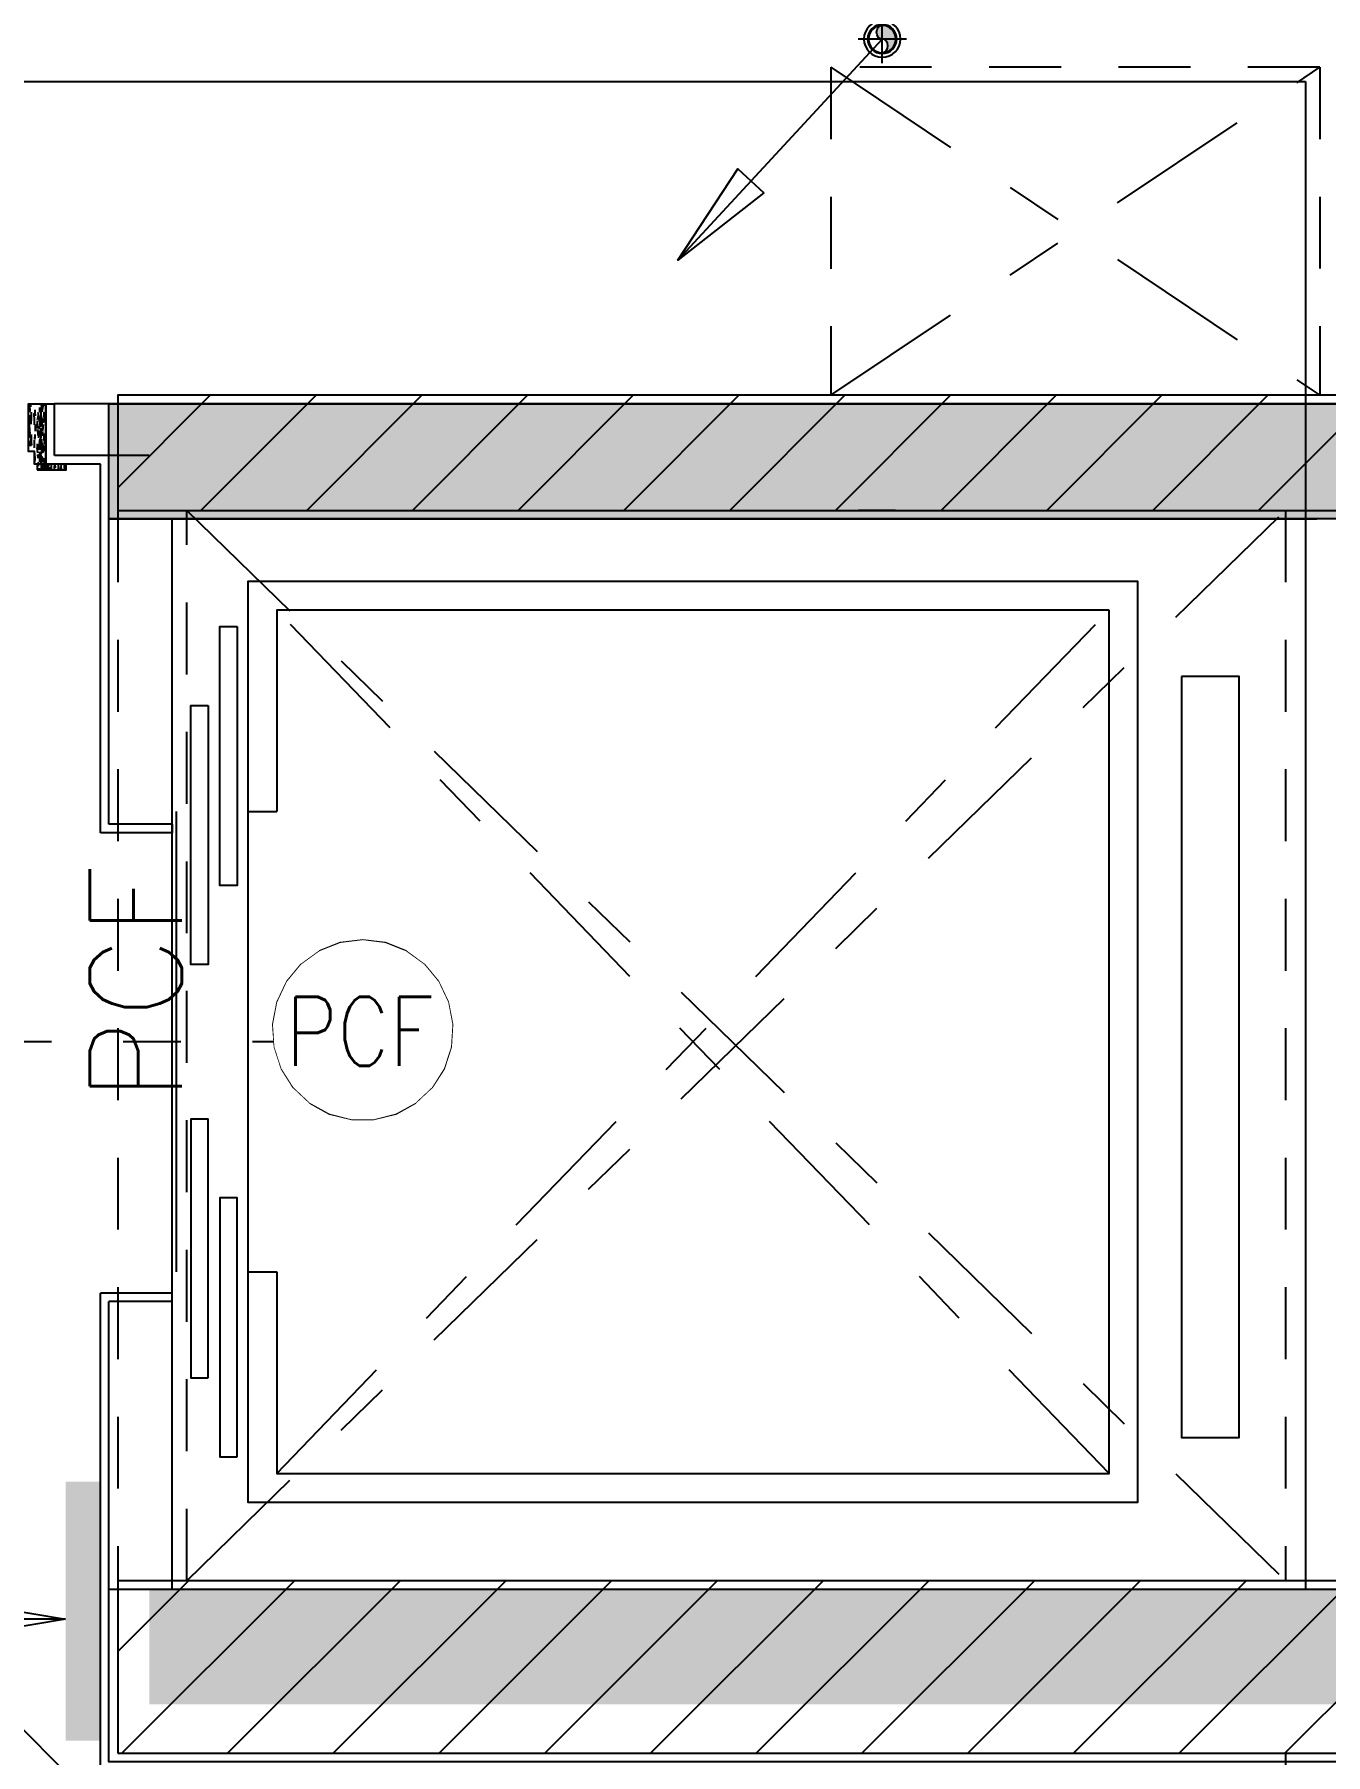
# Model space of a CAD drawing. Header units: millimetres. Extents: x 188.6 to 263.2, y 40.1 to 120.1.
# Drawn here: x 215.768 to 218.013, y 70.567 to 73.557 of the extents above; entities that cross this region are included whole.
import ezdxf
from ezdxf.enums import TextEntityAlignment as Align

# ---------------------------------------------------------------- set-up
doc = ezdxf.new("R2010")
doc.units = ezdxf.units.MM
doc.set_wipeout_variables(frame=1)
for name, pattern in [('CENTER2', [1.125, 0.75, -0.125, 0.125, -0.125]), ('DASHDOT2', [0.5, 0.25, -0.125, 0, -0.125]), ('HIDDEN2', [0.1875, 0.125, -0.0625])]:
    doc.linetypes.add(name, pattern=pattern)
for name, color, linetype in [('ARQ', 8, 'Continuous'), ('ESTR-PILARES', 11, 'Continuous'), ('ESTR-VIGAS', 11, 'HIDDEN2'), ('ESTRUTURA', 7, 'Continuous'), ('GAS-COL', 7, 'Continuous'), ('GAS-TUBO-PISO', 6, 'CENTER2'), ('INC-PCF', 254, 'Continuous'), ('INC-SINALIZAÇÃO', 88, 'Continuous'), ('INC-TEXTO', 7, 'Continuous')]:
    doc.layers.add(name, color=color, linetype=linetype)
doc.styles.add('60-100', font='romans.shx', dxfattribs={"height": 0.16})
doc.styles.add('60-75', font='romans.shx', dxfattribs={"height": 0.12})
doc.styles.add('ROMANS', font='ROMANS.SHX', dxfattribs={"height": 0.15})
doc.dimstyles.new('IND75', dxfattribs={"dimtxt": 0.15, "dimasz": 0.1875, "dimexe": 0.15, "dimexo": 0, "dimgap": 0.1, "dimtad": 1, "dimzin": 10, "dimdsep": 46, "dimtxsty": '60-75', "dimcen": 0, "dimclrd": 256, "dimclre": 1, "dimclrt": 256, "dimadec": 0, "dimazin": 0, "dimtfac": 1, "dimtix": 1, "dimtmove": 2, "dimatfit": 3, "dimfxl": 0.15, "dimtolj": 1, "dimtzin": 6, "dimarcsym": 0})
doc.dimstyles.new('SETAS75', dxfattribs={"dimtxt": 0.16, "dimasz": 0.15, "dimexe": 0.15, "dimexo": 0, "dimgap": 0.1, "dimtad": 1, "dimzin": 10, "dimdsep": 46, "dimtxsty": '60-100', "dimblk1": 'OPEN', "dimblk2": 'OPEN', "dimsah": 1, "dimcen": 0, "dimclrd": 244, "dimclre": 244, "dimclrt": 7, "dimadec": 0, "dimazin": 0, "dimtfac": 1, "dimtix": 1, "dimtmove": 2, "dimatfit": 3, "dimldrblk": 'OPEN', "dimfxl": 0.15, "dimtolj": 1, "dimtzin": 6, "dimarcsym": 0})
pattern_1 = [(259.6952000000001, (215.8539783063454, 72.79735934876862), (-0.0399997950214397, -0.2400000384339161), [0.00447212, -0.4427414399999989]), (270, (215.8531783064238, 72.79295934879246), (0.04, -0.04), [0.0044, -0.0356]), (288.4349, (215.8531783064238, 72.78855934881629), (0.0399999361289083, -0.0800000173837185), [0.00379472, -0.1226963599999997]), (82.87499999999997, (215.8543783063644, 72.78495934748113), (-0.0399999312757587, -0.2800000151938114), [0.00322492, -0.3192654]), (84.80559999999997, (215.8547783063835, 72.78815934763315), (-0.0399998089879781, -0.4000000268017958), [0.00441816, -0.4373962800000001]), (104.0361999999999, (215.8551783064024, 72.79255934760931), (-0.0399999222944498, 0.1200000218395896), [0.00494772, -0.15997648]), (279.4622999999999, (215.8539783063454, 72.79415934861663), (0.0399999255680974, -0.2000000309478123), [0.00243312, -0.2408774]), (263.6598, (215.8543783063644, 72.7917593489683), (0.0400000631583878, 0.3199999761042569), [0.00362216, -0.35859324]), (95.7105999999999, (215.8539783063454, 72.78815934763315), (-0.0400000525866516, 0.3599999769398341), [0.00401996, -0.3979750799999977]), (78.69010000000002, (215.8535783064428, 72.79215934828879), (-0.0399999052864643, -0.1600000300892381), [0.0020396, -0.2019211599999994]), (264.8056, (215.8535783064428, 72.80095934824112), (0.039999808987978, 0.4000000268017958), [0.00441816, -0.4373962800000001]), (258.6901, (215.8531783064238, 72.79655934826496), (0.0399999052864644, 0.160000030089238), [0.0040792, -0.19988156]), (270, (215.8523783063858, 72.79255934760931), (0.04, -0.04), [0.0048, -0.0352]), (290.5559999999999, (215.8523783063858, 72.78775934831265), (0.0799998398568635, -0.2000000737816969), [0.0034176, -0.3383425599999998]), (273.8140999999999, (215.8535783064428, 72.78455934816066), (0.040000244958948, -0.5599999736578523), [0.00601332, -0.59531852]), (264.8056, (215.8539783063454, 72.77855934903981), (0.039999808987978, 0.4000000268017958), [0.00441816, -0.4373962800000001]), (270, (215.8535783064428, 72.77415934906365), (0.04, -0.04), [0.0044, -0.0356]), (275.1943999999999, (215.8535783064428, 72.80975934819344), (0.0399998089879779, -0.4000000268017958), [0.00441816, -0.4373962800000001]), (264.8056, (215.8539783063454, 72.80535934821728), (0.039999808987978, 0.4000000268017958), [0.00441816, -0.4373962800000001]), (270, (215.8543783063644, 72.80975934819344), (0.04, -0.04), [0.0024, -0.0376]), (275.1943999999999, (215.8543783063644, 72.8073593485451), (0.0399998089879779, -0.4000000268017958), [0.00441816, -0.4373962800000001]), (270, (215.8547783063835, 72.80295934856893), (0.04, -0.04), [0.004, -0.036]), (280.3048000000001, (215.8547783063835, 72.7989593479133), (-0.0399997950214397, 0.2400000384339161), [0.00447212, -0.4427414399999999]), (275.1943999999999, (215.8555783064215, 72.79455934793714), (0.0399998089879779, -0.4000000268017958), [0.00441816, -0.4373962800000001]), (264.8056, (215.8559783064404, 72.79015934796098), (0.039999808987978, 0.4000000268017958), [0.00441816, -0.4373962800000001]), (264.8056, (215.8555783064215, 72.78575934798481), (0.039999808987978, 0.4000000268017958), [0.00441816, -0.4373962800000001]), (261.8699, (215.8551783064024, 72.78135934800864), (0.03999997423262201, 0.2399999910584448), [0.00565684, -0.2771858399999988]), (270, (215.8543783063644, 72.77575934820834), (0.04, -0.04), [0.006, -0.034]), (257.4712, (215.8303783063886, 72.77735934735301), (-0.0399999841217957, -0.2000000128163639), [0.0036878, -0.36509396]), (264.2894000000001, (215.8295783063506, 72.77375934788051), (0.0400000525866517, 0.3599999769398341), [0.00401996, -0.3979750800000001]), (278.1301, (215.8303783063886, 72.77735934735301), (0.0399999742326217, -0.2399999910584448), [0.00282844, -0.2800142799999987]), (279.4622999999999, (215.8307783064076, 72.77455934838419), (0.0399999255680974, -0.2000000309478123), [0.0048662, -0.23844428]), (270, (215.8315783064456, 72.80975934819344), (0.04, -0.04), [0.0048, -0.0352]), (260.5377, (215.8315783064456, 72.80495934889676), (0.0399999255680975, 0.2000000309478122), [0.00243312, -0.2408774]), (111.8014, (215.8311783064267, 72.8025593473858), (0.039999996420026, -0.1200000109204308), [0.00215408, -0.21325252]), (102.9946, (215.8303783063886, 72.80455934771362), (0.0799999031031338, -0.3600000307099759), [0.00533668, -0.5283298800000003]), (262.875, (215.8303783063886, 72.77295934737684), (0.0399999312757587, 0.2800000151938114), [0.00322492, -0.3192654]), (277.1249999999999, (215.8303783063886, 72.77295934737684), (0.0399999312757586, -0.2800000151938114), [0.00322492, -0.3192654]), (270, (215.8307783064076, 72.80975934819344), (0.04, -0.04), [0.0032, -0.0368]), (104.0361999999999, (215.8307783064076, 72.80655934804143), (-0.0399999222944498, 0.1200000218395896), [0.00329848, -0.16162576]), (266.6335, (215.8319783063482, 72.80095934824112), (0.0400004385341795, 0.6399999728787479), [0.00681176, -0.6743637199999947]), (267.7094, (215.8315783064456, 72.79415934861663), (0.0399998301250332, 0.9600000051670294), [0.010008, -0.9907916800000002]), (273.1797999999997, (215.8311783064267, 72.78415934884016), (0.0399996416930523, -0.6800000201079799), [0.00721112, -0.713899159999999]), (279.4622999999999, (215.8315783064456, 72.7769593480325), (0.0399999255680974, -0.2000000309478123), [0.00729932, -0.2360112]), (280.3048000000001, (215.827978306391, 72.80975934819344), (-0.0399997950214397, 0.2400000384339161), [0.00447212, -0.4427414399999999]), (285.9454, (215.828778306429, 72.80535934821728), (-0.0399999955718552, 0.1600000050660861), [0.00582408, -0.28538032]), (270, (215.8303783063886, 72.79975934841696), (0.04, -0.04), [0.0052, -0.0348]), (261.8699, (215.8303783063886, 72.79455934793714), (0.03999997423262201, 0.2399999910584448), [0.00565684, -0.2771858399999988]), (273.5762999999997, (215.8295783063506, 72.78895934813681), (0.0399996286932698, -0.600000026173364), [0.00641248, -0.6348362799999997]), (261.2538, (215.8299783063696, 72.78255934783283), (-0.0400001678823013, -0.279999973454254), [0.00526116, -0.5208566799999974]), (255.9638, (215.829178306448, 72.77735934735301), (0.0399999222944498, 0.1200000218395896), [0.00494772, -0.15997648]), (270, (215.827978306391, 72.77255934805635), (0.04, -0.04), [0.0028, -0.0372]), (84.80559999999997, (215.8319783063482, 72.80095934824112), (-0.0399998089879781, -0.4000000268017958), [0.00883628, -0.4329781600000002]), (265.2363999999999, (215.8343783063458, 72.80975934819344), (0.0399996613064506, 0.4400000378527836), [0.00963328, -0.4720305200000002]), (270, (215.8335783064242, 72.80015934773745), (0.04, -0.04), [0.0092, -0.0308]), (274.0856, (215.8335783064242, 72.79095934846464), (0.0399998452941668, -0.5200000059605934), [0.0112285199999999, -0.5501981999999945]), (270, (215.8343783063458, 72.77975934886398), (0.04, -0.04), [0.01, -0.03]), (277.1249999999999, (215.8259783064125, 72.80975934819344), (0.0399999312757586, -0.2800000151938114), [0.00967472, -0.3128155999999999]), (276.3401999999999, (215.827178306353, 72.80015934773745), (0.0400000631583877, -0.3199999761042569), [0.00724432, -0.35497108]), (267.5104, (215.827978306391, 72.79295934879246), (0.0400007146107918, 0.8799999791882172), [0.00920868, -0.91166048]), (263.4802, (215.8275783063721, 72.78375934765698), (0.1199999810097493, 1.039999991634944), [0.01409112, -1.395022079999993]), (273.0127999999998, (215.8519783063669, 72.80975934819344), (0.0400001641951631, -0.7200000004678956), [0.00761052, -0.7534413999999967]), (261.8699, (215.8523783063858, 72.8021593480653), (0.03999997423262201, 0.2399999910584448), [0.00848528, -0.2743574399999988]), (267.6141, (215.8511783064453, 72.79375934743348), (0.0399993108224177, 0.9200000209549773), [0.00960832, -0.9512246399999976]), (280.6197, (215.8507783064262, 72.78415934884016), (-0.0800003233247348, 0.4399999361847267), [0.00651152, -0.6446412799999998]), (270, (215.8519783063669, 72.77775934853615), (0.04, -0.04), [0.008, -0.032]), (266.8202, (215.856778306362, 72.80975934819344), (0.0399996416930524, 0.6800000201079799), [0.00721112, -0.7138991599999946]), (276.0089999999999, (215.856378306343, 72.8025593473858), (-0.0399999726992737, 0.3999999900362416), [0.007642, -0.7565569199999973]), (276.7098, (215.857178306381, 72.79495934912029), (-0.0399997552497612, 0.3600000399100522), [0.00684688, -0.6778428000000001]), (264.2894000000001, (215.857978306419, 72.78815934763315), (0.0400000525866517, 0.3599999769398341), [0.00803992, -0.39395512]), (257.9052, (215.857178306381, 72.7801593481845), (0.0800002693395147, 0.359999944064556), [0.00572712, -0.56698572]), (279.4622999999999, (215.8559783064404, 72.77455934838419), (0.0399999255680974, -0.2000000309478123), [0.0048662, -0.23844428]), (273.8140999999999, (215.8491783063502, 72.80975934819344), (0.040000244958948, -0.5599999736578523), [0.00601332, -0.59531852]), (257.1957, (215.8495783063692, 72.8037593490726), (0.1200002955069241, 0.519999913875351), [0.0090244, -0.89341672]), (270, (215.8475783063907, 72.79495934912029), (0.04, -0.04), [0.01, -0.03]), (275.4402999999999, (215.8475783063907, 72.78495934748113), (-0.0399997348496507, 0.4400000124883264), [0.008438, -0.8353629199999995]), (276.7098, (215.8483783064287, 72.776559348712), (-0.0399997552497612, 0.3600000399100522), [0.00684688, -0.6778428000000001]), (270, (215.8595783063786, 72.80975934819344), (0.04, -0.04), [0.0068, -0.0332]), (278.1301, (215.8595783063786, 72.80295934856893), (0.0399999742326217, -0.2399999910584448), [0.01131372, -0.2715289999999986]), (267.6141, (215.8611783063381, 72.7917593489683), (0.0399993108224177, 0.9200000209549773), [0.00960832, -0.9512246399999976]), (264.4725, (215.8607783064355, 72.78215934851231), (-0.0799994151865982, -0.840000068775989), [0.01245792, -1.233334999999994]), (276.8428, (215.8231783063959, 72.80975934819344), (-0.0800003199169901, 0.6799999746191422), [0.0100717599999999, -0.9971025199999946]), (270, (215.8243783064529, 72.79975934841696), (0.04, -0.04), [0.0112, -0.0288]), (266.3478000000001, (215.8243783064529, 72.78855934881629), (0.0799994919411374, 1.240000037688629), [0.0188382399999999, -1.864987639999995]), (270, (215.8371783063623, 72.80975934819344), (0.04, -0.04), [0.0096, -0.0304]), (274.7635999999998, (215.8371783063623, 72.80015934773745), (0.0399996613064503, -0.4400000378527836), [0.00963328, -0.4720305199999992]), (268.1524, (215.8379783064003, 72.79055934728149), (0.0399997735908693, 1.200000018572352), [0.01240644, -1.228238559999994]), (267.2737, (215.8375783063814, 72.77815934785667), (0.0399998407090878, 0.8000000117989386), [0.00840952, -0.8325423200000001]), (264.8056, (215.8435783064335, 72.80975934819344), (0.039999808987978, 0.4000000268017958), [0.00883628, -0.4329781600000002]), (270, (215.8427783063955, 72.80095934824112), (0.04, -0.04), [0.0128, -0.0272]), (271.9091999999997, (215.8427783063955, 72.78815934763315), (0.0400009696431282, -1.15999996126315), [0.01200668, -1.188659799999992]), (273.5762999999997, (215.8431783064145, 72.77615934752883), (0.0399996286932698, -0.600000026173364), [0.00641248, -0.6348362799999997])]
pattern_2 = [(259.6952000000001, (215.8189783064292, 72.88746824980741), (-0.0399997950214397, -0.2400000384339161), [0.00447212, -0.4427414399999989]), (270, (215.8181783065077, 72.88306824983124), (0.04, -0.04), [0.0044, -0.0356]), (288.4349, (215.8181783065077, 72.87866824985508), (0.0399999361289083, -0.0800000173837185), [0.00379472, -0.1226963599999997]), (82.87499999999997, (215.8193783064482, 72.87506824851994), (-0.0399999312757587, -0.2800000151938114), [0.00322492, -0.3192654]), (84.80559999999997, (215.8197783064672, 72.87826824867194), (-0.0399998089879781, -0.4000000268017958), [0.00441816, -0.4373962800000001]), (104.0361999999999, (215.8201783064862, 72.88266824864809), (-0.0399999222944498, 0.1200000218395896), [0.00494772, -0.15997648]), (279.4622999999999, (215.8189783064292, 72.8842682496554), (0.0399999255680974, -0.2000000309478123), [0.00243312, -0.2408774]), (263.6598, (215.8193783064482, 72.88186825000707), (0.0400000631583878, 0.3199999761042569), [0.00362216, -0.35859324]), (95.7105999999999, (215.8189783064292, 72.87826824867194), (-0.0400000525866516, 0.3599999769398341), [0.00401996, -0.3979750799999977]), (78.69010000000002, (215.8185783065266, 72.88226824932758), (-0.0399999052864643, -0.1600000300892381), [0.0020396, -0.2019211599999994]), (264.8056, (215.8185783065266, 72.89106824927991), (0.039999808987978, 0.4000000268017958), [0.00441816, -0.4373962800000001]), (258.6901, (215.8181783065077, 72.88666824930374), (0.0399999052864644, 0.160000030089238), [0.0040792, -0.19988156]), (270, (215.8173783064697, 72.88266824864809), (0.04, -0.04), [0.0048, -0.0352]), (290.5559999999999, (215.8173783064697, 72.87786824935142), (0.0799998398568635, -0.2000000737816969), [0.0034176, -0.3383425599999998]), (273.8140999999999, (215.8185783065266, 72.87466824919946), (0.040000244958948, -0.5599999736578523), [0.00601332, -0.59531852]), (264.8056, (215.8189783064292, 72.8686682500786), (0.039999808987978, 0.4000000268017958), [0.00441816, -0.4373962800000001]), (270, (215.8185783065266, 72.86426825010244), (0.04, -0.04), [0.0044, -0.0356]), (275.1943999999999, (215.8185783065266, 72.89986824923221), (0.0399998089879779, -0.4000000268017958), [0.00441816, -0.4373962800000001]), (264.8056, (215.8189783064292, 72.89546824925606), (0.039999808987978, 0.4000000268017958), [0.00441816, -0.4373962800000001]), (270, (215.8193783064482, 72.89986824923221), (0.04, -0.04), [0.0024, -0.0376]), (275.1943999999999, (215.8193783064482, 72.89746824958388), (0.0399998089879779, -0.4000000268017958), [0.00441816, -0.4373962800000001]), (270, (215.8197783064672, 72.89306824960772), (0.04, -0.04), [0.004, -0.036]), (280.3048000000001, (215.8197783064672, 72.88906824895207), (-0.0399997950214397, 0.2400000384339161), [0.00447212, -0.4427414399999999]), (275.1943999999999, (215.8205783065052, 72.88466824897591), (0.0399998089879779, -0.4000000268017958), [0.00441816, -0.4373962800000001]), (264.8056, (215.8209783065242, 72.88026824899977), (0.039999808987978, 0.4000000268017958), [0.00441816, -0.4373962800000001]), (264.8056, (215.8205783065052, 72.8758682490236), (0.039999808987978, 0.4000000268017958), [0.00441816, -0.4373962800000001]), (261.8699, (215.8201783064862, 72.87146824904744), (0.03999997423262201, 0.2399999910584448), [0.00565684, -0.2771858399999989]), (270, (215.8193783064482, 72.86586824924711), (0.04, -0.04), [0.006, -0.034]), (257.4712, (215.7953783064724, 72.8674682483918), (-0.0399999841217957, -0.2000000128163639), [0.0036878, -0.36509396]), (264.2894000000001, (215.7945783064345, 72.86386824891932), (0.0400000525866517, 0.3599999769398341), [0.00401996, -0.3979750800000001]), (278.1301, (215.7953783064724, 72.8674682483918), (0.0399999742326217, -0.2399999910584448), [0.00282844, -0.2800142799999987]), (279.4622999999999, (215.7957783064914, 72.86466824942295), (0.0399999255680974, -0.2000000309478123), [0.0048662, -0.23844428]), (270, (215.7965783065294, 72.89986824923221), (0.04, -0.04), [0.0048, -0.0352]), (260.5377, (215.7965783065294, 72.89506824993555), (0.0399999255680975, 0.2000000309478122), [0.00243312, -0.2408774]), (111.8014, (215.7961783065104, 72.89266824842456), (0.039999996420026, -0.1200000109204308), [0.00215408, -0.21325252]), (102.9946, (215.7953783064724, 72.89466824875241), (0.0799999031031338, -0.3600000307099759), [0.00533668, -0.5283298800000003]), (262.875, (215.7953783064724, 72.86306824841563), (0.0399999312757587, 0.2800000151938114), [0.00322492, -0.3192654]), (277.1249999999999, (215.7953783064724, 72.86306824841563), (0.0399999312757586, -0.2800000151938114), [0.00322492, -0.3192654]), (270, (215.7957783064914, 72.89986824923221), (0.04, -0.04), [0.0032, -0.0368]), (104.0361999999999, (215.7957783064914, 72.89666824908022), (-0.0399999222944498, 0.1200000218395896), [0.00329848, -0.16162576]), (266.6335, (215.796978306432, 72.89106824927991), (0.0400004385341795, 0.6399999728787479), [0.00681176, -0.6743637199999948]), (267.7094, (215.7965783065294, 72.8842682496554), (0.0399998301250332, 0.9600000051670294), [0.010008, -0.9907916800000002]), (273.1797999999997, (215.7961783065104, 72.87426824987894), (0.0399996416930523, -0.6800000201079799), [0.00721112, -0.713899159999999]), (279.4622999999999, (215.7965783065294, 72.86706824907128), (0.0399999255680974, -0.2000000309478123), [0.00729932, -0.2360112]), (280.3048000000001, (215.7929783064749, 72.89986824923221), (-0.0399997950214397, 0.2400000384339161), [0.00447212, -0.4427414399999999]), (285.9454, (215.7937783065129, 72.89546824925606), (-0.0399999955718552, 0.1600000050660861), [0.00582408, -0.28538032]), (270, (215.7953783064724, 72.88986824945574), (0.04, -0.04), [0.0052, -0.0348]), (261.8699, (215.7953783064724, 72.88466824897591), (0.03999997423262201, 0.2399999910584448), [0.00565684, -0.2771858399999989]), (273.5762999999997, (215.7945783064345, 72.8790682491756), (0.0399996286932698, -0.600000026173364), [0.00641248, -0.6348362799999997]), (261.2538, (215.7949783064534, 72.87266824887162), (-0.0400001678823013, -0.279999973454254), [0.00526116, -0.5208566799999975]), (255.9638, (215.7941783065318, 72.8674682483918), (0.0399999222944498, 0.1200000218395896), [0.00494772, -0.15997648]), (270, (215.7929783064749, 72.86266824909512), (0.04, -0.04), [0.0028, -0.0372]), (84.80559999999997, (215.796978306432, 72.89106824927991), (-0.0399998089879781, -0.4000000268017958), [0.00883628, -0.4329781600000002]), (265.2363999999999, (215.7993783064296, 72.89986824923221), (0.0399996613064506, 0.4400000378527836), [0.00963328, -0.4720305200000002]), (270, (215.798578306508, 72.89026824877624), (0.04, -0.04), [0.0092, -0.0308]), (274.0856, (215.798578306508, 72.8810682495034), (0.0399998452941668, -0.5200000059605934), [0.0112285199999999, -0.5501981999999948]), (270, (215.7993783064296, 72.86986824990277), (0.04, -0.04), [0.01, -0.03]), (277.1249999999999, (215.7909783064963, 72.89986824923221), (0.0399999312757586, -0.2800000151938114), [0.00967472, -0.3128155999999999]), (276.3401999999999, (215.7921783064369, 72.89026824877624), (0.0400000631583877, -0.3199999761042569), [0.00724432, -0.35497108]), (267.5104, (215.7929783064749, 72.88306824983124), (0.0400007146107918, 0.8799999791882172), [0.00920868, -0.91166048]), (263.4802, (215.7925783064559, 72.87386824869577), (0.1199999810097493, 1.039999991634944), [0.01409112, -1.395022079999993]), (273.0127999999998, (215.8169783064506, 72.89986824923221), (0.0400001641951631, -0.7200000004678956), [0.00761052, -0.7534413999999967]), (261.8699, (215.8173783064697, 72.89226824910406), (0.03999997423262201, 0.2399999910584448), [0.00848528, -0.2743574399999988]), (267.6141, (215.816178306529, 72.88386824847227), (0.0399993108224177, 0.9200000209549773), [0.00960832, -0.9512246399999976]), (280.6197, (215.8157783065101, 72.87426824987894), (-0.0800003233247348, 0.4399999361847267), [0.00651152, -0.6446412799999998]), (270, (215.8169783064506, 72.86786824957494), (0.04, -0.04), [0.008, -0.032]), (266.8202, (215.8217783064459, 72.89986824923221), (0.0399996416930524, 0.6800000201079799), [0.00721112, -0.7138991599999948]), (276.0089999999999, (215.8213783064268, 72.89266824842456), (-0.0399999726992737, 0.3999999900362416), [0.007642, -0.7565569199999973]), (276.7098, (215.8221783064648, 72.88506825015907), (-0.0399997552497612, 0.3600000399100522), [0.00684688, -0.6778428000000001]), (264.2894000000001, (215.8229783065028, 72.87826824867194), (0.0400000525866517, 0.3599999769398341), [0.00803992, -0.39395512]), (257.9052, (215.8221783064648, 72.87026824922326), (0.0800002693395147, 0.359999944064556), [0.00572712, -0.56698572]), (279.4622999999999, (215.8209783065242, 72.86466824942295), (0.0399999255680974, -0.2000000309478123), [0.0048662, -0.23844428]), (273.8140999999999, (215.8141783064341, 72.89986824923221), (0.040000244958948, -0.5599999736578523), [0.00601332, -0.59531852]), (257.1957, (215.8145783064531, 72.89386825011138), (0.1200002955069241, 0.519999913875351), [0.0090244, -0.89341672]), (270, (215.8125783064746, 72.88506825015907), (0.04, -0.04), [0.01, -0.03]), (275.4402999999999, (215.8125783064746, 72.87506824851994), (-0.0399997348496507, 0.4400000124883264), [0.008438, -0.8353629199999995]), (276.7098, (215.8133783065125, 72.86666824975077), (-0.0399997552497612, 0.3600000399100522), [0.00684688, -0.6778428000000001]), (270, (215.8245783064625, 72.89986824923221), (0.04, -0.04), [0.0068, -0.0332]), (278.1301, (215.8245783064625, 72.89306824960772), (0.0399999742326217, -0.2399999910584448), [0.01131372, -0.2715289999999986]), (267.6141, (215.826178306422, 72.88186825000707), (0.0399993108224177, 0.9200000209549773), [0.00960832, -0.9512246399999976]), (264.4725, (215.8257783065194, 72.8722682495511), (-0.0799994151865982, -0.840000068775989), [0.01245792, -1.233334999999994]), (276.8428, (215.7881783064797, 72.89986824923221), (-0.0800003199169901, 0.6799999746191422), [0.0100717599999999, -0.9971025199999946]), (270, (215.7893783065367, 72.88986824945574), (0.04, -0.04), [0.0112, -0.0288]), (266.3478000000001, (215.7893783065367, 72.87866824985508), (0.0799994919411374, 1.240000037688629), [0.0188382399999999, -1.864987639999995]), (270, (215.8021783064462, 72.89986824923221), (0.04, -0.04), [0.0096, -0.0304]), (274.7635999999998, (215.8021783064462, 72.89026824877624), (0.0399996613064503, -0.4400000378527836), [0.00963328, -0.4720305199999994]), (268.1524, (215.8029783064842, 72.88066824832026), (0.0399997735908693, 1.200000018572352), [0.01240644, -1.228238559999994]), (267.2737, (215.8025783064652, 72.86826824889543), (0.0399998407090878, 0.8000000117989386), [0.00840952, -0.8325423200000001]), (264.8056, (215.8085783065173, 72.89986824923221), (0.039999808987978, 0.4000000268017958), [0.00883628, -0.4329781600000002]), (270, (215.8077783064793, 72.89106824927991), (0.04, -0.04), [0.0128, -0.0272]), (271.9091999999997, (215.8077783064793, 72.87826824867194), (0.0400009696431282, -1.15999996126315), [0.01200668, -1.188659799999992]), (273.5762999999997, (215.8081783064984, 72.86626824856764), (0.0399996286932698, -0.600000026173364), [0.00641248, -0.6348362799999997])]

# ---------------------------------------------------------------- blocks, each defined once
blk = doc.blocks.new('XREF-TIPO$0$ELEVADOR_PLANTA')
at = {"color": 0, "linetype": 'DASHDOT2'}
for p, q in [((1.622085831018139, -0.7499999999995453), (0.1749999999999545, 0.75)), ((0.1749999999999545, -0.75), (1.622085831018139, 0.7499999999997728)), ((0.3831291927175471, 0), (-0.3889575306740198, 0))]:
    blk.add_line(p, q, dxfattribs=at)
at = {"color": 0}
for p, q in [((0, 0.3999999999996362), (0, -0.3999999999996362)), ((0.125, 0.3999999999996362), (0.1749999999999545, 0.3999999999996362)), ((0.125, -0.3999999999996362), (0.1749999999999545, -0.3999999999996362))]:
    blk.add_line(p, q, dxfattribs=at)
for points in [[(1.672085831018208, 1e-16), (1.672085831018208, 0.7999999999999547), (0.125, 0.7999999999999547), (0.125, -0.7999999999997272), (1.672085831018208, -0.7999999999997272), (1.672085831018208, 1e-16)], [(1.622085831018139, 0.7499999999997728), (0.1749999999999545, 0.75), (0.1749999999999545, 0.3999999999996362)], [(1.622085831018139, 0), (1.622085831018139, 0.7499999999997728)], [(0.1749999999999545, -0.3999999999996362), (0.1749999999999545, -0.75), (1.622085831018139, -0.7499999999995453), (1.622085831018139, -1e-16)]]:
    blk.add_lwpolyline(points, dxfattribs=at)
for points in [[(0.1061367750055524, 0.7214636334188071), (0.1061367750055524, 0.2714636334187617), (0.0761367750055797, 0.2714636334187617), (0.0761367750055797, 0.7214636334188071)], [(1.74835040026759, 0.6345858310178558), (1.748350400264584, -0.6874999999999887), (1.848350400264607, -0.6875000000004434), (1.848350400267612, 0.6345858310176284)], [(0.0558090670525644, 0.5842823964339914), (0.0558090670525644, 0.1342823964339459), (0.0258090670525917, 0.1342823964339459), (0.0258090670525917, 0.5842823964339914)], [(0.0558090670525644, -0.5842823964339914), (0.0558090670525644, -0.1342823964339459), (0.0258090670525917, -0.1342823964339459), (0.0258090670525917, -0.5842823964339914)], [(0.1061367750055524, -0.7214636334188071), (0.1061367750055524, -0.2714636334187617), (0.0761367750055797, -0.2714636334187617), (0.0761367750055797, -0.7214636334188071)]]:
    blk.add_lwpolyline(points, close=True, dxfattribs=at)
blk = doc.blocks.new('ESTR-TP-29.09.2016')
at = {"layer": 'ESTR-PILARES'}
for p, q in [((9.960037116900665, 13.25434711375301), (10.12086511690067, 13.41517511375301)), ((10.10471311690067, 13.21517511375301), (10.30471311690067, 13.41517511375301)), ((10.28856011690067, 13.21517511375301), (10.48856011690067, 13.41517511375301)), ((10.47240811690066, 13.21517511375301), (10.67240811690067, 13.41517511375301)), ((10.65625611690066, 13.21517511375301), (10.85625611690066, 13.41517511375301)), ((10.84010411690067, 13.21517511375301), (11.04010411690066, 13.41517511375301)), ((11.02395111690067, 13.21517511375301), (11.22395111690068, 13.41517511375301)), ((11.20779911690067, 13.21517511375301), (11.40779911690066, 13.41517511375301)), ((11.39164711690067, 13.21517511375301), (11.59164711690067, 13.41517511375301)), ((11.57549511690067, 13.21517511375301), (11.77549511690067, 13.41517511375301)), ((11.75934211690067, 13.21517511375301), (11.95934211690067, 13.41517511375301)), ((11.94319011690066, 13.21517511375301), (12.13003711690066, 13.40202211375301)), ((11.31233511690067, 13.21517511375301), (11.24773611690067, 13.21517511375301)), ((9.960037116900665, 11.23202211375301), (10.08319011690066, 11.35517511375301)), ((9.967038116900667, 11.05517511375301), (10.26703811690066, 11.35517511375301)), ((10.15088611690066, 11.05517511375301), (10.45088611690067, 11.35517511375301)), ((10.33473311690066, 11.05517511375301), (10.63473311690066, 11.35517511375301)), ((10.51858111690066, 11.05517511375301), (10.81858111690067, 11.35517511375301)), ((10.70242911690067, 11.05517511375301), (11.00242911690067, 11.35517511375301)), ((10.88627711690067, 11.05517511375301), (11.18627711690067, 11.35517511375301)), ((11.07012511690067, 11.05517511375301), (11.37012511690066, 11.35517511375301)), ((11.32995311690067, 11.35517511375301), (11.24773611690067, 11.35517511375301)), ((11.25397211690067, 11.05517511375301), (11.55397211690067, 11.35517511375301)), ((11.43782011690066, 11.05517511375301), (11.73782011690068, 11.35517511375301)), ((11.62166811690066, 11.05517511375301), (11.92166811690066, 11.35517511375301)), ((11.80551611690066, 11.05517511375301), (12.10551611690067, 11.35517511375301)), ((11.98936311690067, 11.05517511375301), (12.13003711690066, 11.19584911375301))]:
    blk.add_line(p, q, dxfattribs=at)
for points in [[(9.960037116900665, 13.21517511375301), (12.13003711690066, 13.21517511375301), (12.13003711690066, 13.41517511375301), (9.960037116900665, 13.41517511375301), (9.960037116900665, 13.21517511375301)], [(9.960037116900665, 11.05517511375301), (12.13003711690066, 11.05517511375301), (12.13003711690066, 11.35517511375301), (9.960037116900665, 11.35517511375301), (9.960037116900665, 11.05517511375301)]]:
    blk.add_lwpolyline(points, dxfattribs=at)
at = {"layer": 'ESTR-VIGAS'}
for p, q in [((12.05003711690067, 13.98517511375301), (11.20003711690067, 13.98517511375301)), ((11.20003711690067, 13.98517511375301), (11.20003711690067, 13.41517511375301)), ((12.05003711690067, 13.98521411375301), (12.05003711690067, 13.41517511375301))]:
    blk.add_line(p, q, dxfattribs=at)
at = {"layer": 'ESTR-VIGAS', "linetype": 'DASHDOT2'}
for p, q in [((11.20003711690067, 13.41517511375301), (12.05003711690067, 13.98517511375301)), ((11.20003711690067, 13.98517511375301), (12.05003711690067, 13.41517511375301)), ((10.08003711690067, 11.35517511375301), (11.99003711690066, 13.21517511375301)), ((10.08003711690067, 13.21517511375301), (11.99003711690066, 11.35517511375301))]:
    blk.add_line(p, q, dxfattribs=at)
at = {"layer": 'ESTR-VIGAS'}
for points in [[(9.960037116900665, 13.21517511375301), (9.960037116900665, 11.35517511375301)], [(10.08003711690067, 11.35517511375301), (10.08003711690067, 13.21517511375301)], [(11.99003711690066, 13.21517511375301), (11.99003711690066, 11.35517511375301)], [(11.99003711690066, 11.05517511375301), (11.99003711690066, 9.615175113753011)]]:
    blk.add_lwpolyline(points, dxfattribs=at)
blk = doc.blocks.new('C50')
h = blk.add_hatch(color=8)
edge = h.paths.add_edge_path()
edge.add_arc((1.0388284327e-05, 3.6e-15), 0.0237603882843259, 540, 720)
edge.add_ellipse((0.0118905824264886, 3.6e-15), major_axis=(0.0118801941421629, 0), ratio=0.8157909428880827, start_angle=180, end_angle=360, ccw=False)
edge.add_ellipse((-0.0118698058578382, 3.6e-15), major_axis=(-0.0118801941421629, 0), ratio=0.8157909428880827, start_angle=180, end_angle=360)
at = {"color": 252}
for p, q in [((0, -0.0420705258912335), (0, 0.0420705258911767)), ((0.0420705258912904, 0), (-0.0420705258912904, 0))]:
    blk.add_line(p, q, dxfattribs=at)
at = {"color": 0}
for centre, radius in [((0, -2.84e-14), 0.0317999999999755), ((0, 0), 0.0253499999999986)]:
    blk.add_circle(centre, radius, dxfattribs=at)
at = {"color": 8}
blk.add_circle((0, 0), 0.0237499999999987, dxfattribs=at)
blk.add_ellipse((-0.0118749999999999, 3.6e-15), major_axis=(-0.011875, 0), ratio=0.8157909428880826, start_param=3.141592653589792, end_param=6.283185307179584, dxfattribs=at)
at = {"color": 8, "extrusion": (0, 0, -1)}
blk.add_ellipse((0.0118749999999999, 3.6e-15), major_axis=(0.011875, 0), ratio=0.8157909428880826, start_param=0, end_param=3.141592653589792, dxfattribs=at)
blk = doc.blocks.new('_OPEN')
at = {"color": 0, "linetype": 'ByBlock'}
for p, q in [((-1, 0.1666666666666666), (0, 0)), ((0, 0), (-1, -0.1666666666666666)), ((0, 0), (-1, 0))]:
    blk.add_line(p, q, dxfattribs=at)
blk = doc.blocks.new('INC-OBJETO')
at = {"color": 0}
blk.add_lwpolyline([(0, 0.002084385981675), (-0.0005183657145908, 0.002018901163143), (-0.0010041606049181, 0.0018265613595316), (-0.001426860391394, 0.0015194519880781), (-0.0017599052918532, 0.0011168698600601), (-0.0019823688703463, 0.0006441106911745), (-0.0020802729220729, 0.000130879678689), (-0.002047465775397, -0.0003905749853503), (-0.0018860088240005, -0.0008874883866258), (-0.0016060470019368, -0.0013286376286155), (-0.0012251713401138, -0.001686303682012), (-0.0007673136571263, -0.0019380130732766), (-0.0002612428350794, -0.0020679499756336), (0.0002612428350794, -0.0020679499756336), (0.0007673136571263, -0.0019380130732766), (0.0012251713401138, -0.001686303682012), (0.0016060470019368, -0.0013286376286155), (0.0018860088240005, -0.0008874883866258), (0.002047465775397, -0.0003905749853503), (0.0020802729220729, 0.000130879678689), (0.0019823688703463, 0.0006441106911745), (0.0017599052918532, 0.0011168698600601), (0.001426860391394, 0.0015194519880781), (0.0010041606049181, 0.0018265613595316), (0.0005183657145908, 0.002018901163143)], close=True, dxfattribs=at)
blk.add_wipeout([(0, 0.0020843859816750757), (-0.0005183657145907727, 0.002018901163143051), (-0.001004160604918065, 0.001826561359531658), (-0.0014268603913939828, 0.0015194519880781182), (-0.0017599052918531746, 0.0011168698600601181), (-0.0019823688703463262, 0.0006441106911745254), (-0.0020802729220729, 0.0001308796786890212), (-0.002047465775397003, -0.0003905749853502986), (-0.0018860088240005264, -0.0008874883866257424), (-0.00160604700193684, -0.0013286376286155204), (-0.0012251713401137646, -0.0016863036820119939), (-0.000767313657126342, -0.0019380130732765334), (-0.0002612428350794414, -0.0020679499756335994), (0.00026124283507944056, -0.0020679499756335994), (0.0007673136571263411, -0.0019380130732765334), (0.0012251713401137637, -0.0016863036820119952), (0.00160604700193684, -0.0013286376286155204), (0.0018860088240005264, -0.0008874883866257415), (0.0020474657753970036, -0.00039057498535029645), (0.0020802729220729, 0.00013087967868902553), (0.001982368870346324, 0.0006441106911745289), (0.0017599052918531727, 0.0011168698600601224), (0.0014268603913939787, 0.0015194519880781234), (0.001004160604918059, 0.0018265613595316622), (0.0005183657145907652, 0.002018901163143052)], dxfattribs=at)
at = {"color": 0, "style": 'ROMANS', "width": 1.285724555944463}
blk.add_attdef('OBJETO', text='', height=0.0016, dxfattribs=at).set_placement((-0.0017857136348711, -0.0008297678007211), (0.0016428851809808, -0.0008297678007211), align=Align.FIT)
blk = doc.blocks.new('A$C0ECE51B6')
at = {"layer": 'INC-SINALIZAÇÃO', "color": 119}
blk.add_solid([(0.2249999999996817, 0.0600000000003007), (0.2249999999996817, -3.552713678800501e-13), (-0.2249999999996817, 0.0600000000003007), (-0.2249999999996817, 3.552713678800501e-13)], dxfattribs=at)

msp = doc.modelspace()

# ---------------------------------------------------------------- hatches: boundary and pattern name
at = {"layer": 'ARQ'}
h = msp.add_hatch(dxfattribs=at)
h.set_pattern_fill('WOOD8', color=256, scale=0.04, angle=270, pattern_type=2)
h.set_pattern_definition(pattern_2)
h.paths.add_polyline_path([(215.7581783064517, 72.83175934971337), (215.7681783064611, 72.83175934971337), (215.7681783064611, 72.80975934819344), (215.7881783064797, 72.80975934819344), (215.7881783175532, 72.91473613628204), (215.7581783175253, 72.91473613628204)])
h = msp.add_hatch(dxfattribs=at)
h.set_pattern_fill('WOOD8', color=256, scale=0.04, angle=270, pattern_type=2)
h.set_pattern_definition(pattern_2)
h.paths.add_polyline_path([(215.7581783064517, 72.83175934971337), (215.7681783064611, 72.83175934971337), (215.7681783064611, 72.80975934819344), (215.7881783064797, 72.80975934819344), (215.7881783175532, 72.91473613628204), (215.7581783175253, 72.91473613628204)])
h = msp.add_hatch(color=256, dxfattribs=at)
h.dxf.hatch_style = 1
h.paths.add_polyline_path([(215.8978435315855, 72.91458051302288), (218.0681547615083, 72.91473613628204), (218.0681667473443, 72.71473613628224), (215.8978555174215, 72.71458051302307)])
h.paths.add_polyline_path([(215.9679453963479, 70.85457157866654), (218.0681782953691, 70.85457157866654), (218.0681782953691, 70.6545721143798), (215.9679453963479, 70.6545721143798)])
h = msp.add_hatch(color=256, dxfattribs=at)
h.dxf.hatch_style = 1
h.paths.add_polyline_path([(215.8978435315855, 72.91458051302288), (218.0681547615083, 72.91473613628204), (218.0681667473443, 72.71473613628224), (215.8978555174215, 72.71458051302307)])
h.paths.add_polyline_path([(215.9679453963479, 70.85457157866654), (218.0681782953691, 70.85457157866654), (218.0681782953691, 70.6545721143798), (215.9679453963479, 70.6545721143798)])
h = msp.add_hatch(dxfattribs=at)
h.set_pattern_fill('WOOD8', color=256, scale=0.04, angle=270, pattern_type=2)
h.set_pattern_definition(pattern_1)
h.paths.add_polyline_path([(215.7731783064657, 72.80975934819344), (215.7731783064657, 72.79975934841696), (215.8231783063959, 72.79975934841696), (215.8231783063959, 72.80975934819344)])
h = msp.add_hatch(dxfattribs=at)
h.set_pattern_fill('WOOD8', color=256, scale=0.04, angle=270, pattern_type=2)
h.set_pattern_definition(pattern_1)
h.paths.add_polyline_path([(215.7731783064657, 72.80975934819344), (215.7731783064657, 72.79975934841696), (215.8231783063959, 72.79975934841696), (215.8231783063959, 72.80975934819344)])

# ---------------------------------------------------------------- linework, layer by layer
for p, q in [((214.3681576080878, 73.47471008612888), (217.9781783672281, 73.47471008612888)), ((214.3681576080878, 73.47471008612888), (217.9781783672281, 73.47471008612888)), ((217.9781783672281, 73.47471008612888), (217.9781783672281, 70.9545715786669)), ((217.9781783672281, 73.47471008612888), (217.9781783672281, 70.9545715786669)), ((215.7881783280306, 72.91473613628204), (215.7881783064797, 72.80975934819344)), ((215.7881783280306, 72.91473613628204), (215.7881783064797, 72.80975934819344)), ((215.7881783175532, 72.80973613628201), (215.7881783175532, 72.91473613628204)), ((215.7881783175532, 72.91473613628204), (215.8031783175531, 72.91473613628204)), ((215.7881783175532, 72.80973613628201), (215.7881783175532, 72.91473613628204)), ((215.7881783175532, 72.91473613628204), (215.8031783175531, 72.91473613628204)), ((218.068191415339, 72.91473613628204), (215.8031783175531, 72.91473613628204)), ((215.8031783175531, 72.82473613628213), (215.8031783175531, 72.91473613628204)), ((218.068191415339, 72.91473613628204), (215.8031783175531, 72.91473613628204)), ((215.8031783175531, 72.82473613628213), (215.8031783175531, 72.91473613628204)), ((215.8978495245039, 72.18448336317145), (215.8978351680046, 72.91458051199356)), ((215.8978495245039, 72.18448336317145), (215.8978351680046, 72.91458051199356)), ((215.9679453963479, 72.82473613628213), (215.8031783175531, 72.82473613628213)), ((215.9679453963479, 72.82473613628213), (215.8031783175531, 72.82473613628213)), ((215.8828495245036, 72.80973613628201), (215.7881783175532, 72.80973613628201)), ((215.8828495245036, 72.80973613628201), (215.7881783175532, 72.80973613628201)), ((215.8828495245036, 72.1694833631716), (215.8828495245036, 72.80973613628201)), ((215.8828495245036, 72.1694833631716), (215.8828495245036, 72.80973613628201)), ((215.8978495245035, 72.71458051302307), (217.9980819925161, 72.71458003152385)), ((215.8978495245035, 72.71458051302307), (217.9980819925161, 72.71458003152385)), ((216.0078495245036, 72.18448336317145), (216.0078626444736, 72.71458057926384)), ((216.0078495245036, 72.18448336317145), (216.0078626444736, 72.71458057926384)), ((217.9781910126865, 72.71473613628746), (217.9781778927165, 70.85457157866654)), ((217.9781910126865, 72.71473613628746), (217.9781778927165, 70.85457157866654)), ((216.0078495245036, 72.1694833631716), (215.8828495245036, 72.1694833631716)), ((216.0078495245036, 72.1694833631716), (215.8828495245036, 72.1694833631716)), ((216.0078495245036, 72.18448336317145), (215.8978495245039, 72.18448336317145)), ((216.0078495245036, 72.18448336317145), (215.8978495245039, 72.18448336317145)), ((216.0078495245036, 72.18448336317145), (216.0078495245036, 72.1694833631716)), ((216.0078495245036, 72.18448336317145), (216.0078495245036, 72.1694833631716)), ((216.007849526208, 71.35448336317152), (216.007849526208, 72.18448336317171)), ((216.007849526208, 71.35448336317152), (216.007849526208, 72.18448336317171)), ((216.0078495245036, 71.36948336317164), (215.8828495245036, 71.36948336317164)), ((215.8828495245036, 70.53958046447497), (215.8828495245036, 71.36948336317164)), ((216.0078495245036, 71.36948336317164), (215.8828495245036, 71.36948336317164)), ((215.8828495245036, 70.53958046447497), (215.8828495245036, 71.36948336317164)), ((216.007849526208, 71.35448336317152), (216.007849526208, 71.36948336317164)), ((216.007849526208, 71.35448336317152), (216.007849526208, 71.36948336317164)), ((215.8978495245035, 70.85458051302294), (215.8978495245039, 71.35448336317152)), ((216.007849526208, 71.35448336317152), (215.8978495245039, 71.35448336317152)), ((215.8978495245035, 70.85458051302294), (215.8978495245039, 71.35448336317152)), ((216.007849526208, 71.35448336317152), (215.8978495245039, 71.35448336317152)), ((216.0078495652922, 70.8545809486702), (216.007849526208, 71.35448336317152)), ((216.0078495652922, 70.8545809486702), (216.007849526208, 71.35448336317152)), ((215.9679453963483, 70.85457203953251), (217.9781782953693, 70.85457157866654)), ((215.9679453963483, 70.85457203953251), (217.9781782953693, 70.85457157866654))]:
    msp.add_line(p, q, dxfattribs=at)
at = {"layer": 'ARQ', "ltscale": 0.5}
msp.add_lwpolyline([(215.7881783064797, 72.80975934819344), (215.7681783064611, 72.80975934819344), (215.7681783064611, 72.83175934971337), (215.7581783064517, 72.83175934971337), (215.7581783175253, 72.91473613628204), (215.7881783175532, 72.91473613628204), (215.7881783064797, 72.80975934819344)], dxfattribs=at)
msp.add_lwpolyline([(215.7881783064797, 72.80975934819344), (215.7681783064611, 72.80975934819344), (215.7681783064611, 72.83175934971337), (215.7581783064517, 72.83175934971337), (215.7581783175253, 72.91473613628204), (215.7881783175532, 72.91473613628204), (215.7881783064797, 72.80975934819344)], dxfattribs=at)
at = {"layer": 'ARQ'}
for points in [[(215.8978495245035, 72.91458051302288), (218.068191415339, 72.91473613628204), (218.068191415339, 72.71473613628224), (215.8978495245035, 72.71458051302307)], [(215.8978495245035, 72.91458051302288), (218.068191415339, 72.91473613628204), (218.068191415339, 72.71473613628224), (215.8978495245035, 72.71458051302307)], [(215.8978495245035, 70.85457157866654), (218.0681782953691, 70.85457157866654), (218.0681782953691, 70.55458051302298), (215.8978495245035, 70.55458051302298)], [(215.8978495245035, 70.85457157866654), (218.0681782953691, 70.85457157866654), (218.0681782953691, 70.55458051302298), (215.8978495245035, 70.55458051302298)]]:
    msp.add_lwpolyline(points, close=True, dxfattribs=at)
at = {"layer": 'ARQ', "ltscale": 0.5}
msp.add_lwpolyline([(215.7731783064657, 72.79975934841696), (215.8231783063959, 72.79975934841696), (215.8231783063959, 72.80975934819344), (215.7731783064657, 72.80975934819344)], close=True, dxfattribs=at)
msp.add_lwpolyline([(215.7731783064657, 72.79975934841696), (215.8231783063959, 72.79975934841696), (215.8231783063959, 72.80975934819344), (215.7731783064657, 72.80975934819344)], close=True, dxfattribs=at)
at = {"layer": 'GAS-TUBO-PISO'}
msp.add_line((215.9916177010039, 70.36792005954689), (215.5644217881938, 70.79511597235704), dxfattribs=at)
at = {"layer": 'INC-PCF'}
for points in [[(216.1206682164334, 72.52757457969074), (216.1206682164334, 72.07757457969069), (216.0906682164334, 72.07757457969069), (216.0906682164334, 72.52757457969074)], [(216.0703405084804, 72.39039334270592), (216.0703405084804, 71.94039334270587), (216.0403405084804, 71.94039334270587), (216.0403405084804, 72.39039334270592)], [(216.0703405084804, 71.22182854983794), (216.0703405084804, 71.67182854983798), (216.0403405084804, 71.67182854983798), (216.0403405084804, 71.22182854983794)], [(216.1206682164334, 71.08464731285312), (216.1206682164334, 71.53464731285318), (216.0906682164334, 71.53464731285318), (216.0906682164334, 71.08464731285312)], [(216.1206682164334, 71.08464731285312), (216.1206682164334, 71.53464731285318), (216.0906682164334, 71.53464731285318), (216.0906682164334, 71.08464731285312)]]:
    msp.add_lwpolyline(points, close=True, dxfattribs=at)

# ---------------------------------------------------------------- block references
at = {"layer": 'ARQ'}
msp.add_blockref('XREF-TIPO$0$ELEVADOR_PLANTA', (216.0145314414279, 71.80611094627193), dxfattribs=at)
msp.add_blockref('XREF-TIPO$0$ELEVADOR_PLANTA', (216.0145314414279, 71.80611094627193), dxfattribs=at)
at = {"layer": 'ESTRUTURA'}
msp.add_blockref('ESTR-TP-29.09.2016', (205.9531305085538, 59.51441928844795), dxfattribs=at)
at = {"layer": 'GAS-COL', "xscale": -1, "rotation": 90.00000000005213}
msp.add_blockref('C50', (217.2422382855495, 73.54869957620184), dxfattribs=at)
at = {"layer": 'INC-SINALIZAÇÃO', "linetype": 'Continuous', "rotation": 90}
msp.add_blockref('A$C0ECE51B6', (215.8828495245032, 70.81670882717346), dxfattribs=at)

# ---------------------------------------------------------------- texts
at = {"layer": 'INC-PCF', "style": '60-75'}
msp.add_text('PCF', height=0.16, rotation=90, dxfattribs=at).set_placement((216.0245235875681, 71.70139102844567))

# ---------------------------------------------------------------- leaders
at = {"layer": 'GAS-COL'}
msp.add_leader([(216.8866613372396, 73.16444709857987), (217.2422382855495, 73.54869957620184)], dimstyle='IND75', override={"dimldrblk": 'ClosedBlank'}, dxfattribs=at)
at = {"layer": 'INC-TEXTO'}
msp.add_leader([(215.822116041499, 70.80270860618346), (215.3576836840374, 70.80270860618346)], dimstyle='SETAS75', override={"dimtxsty": '60-75'}, dxfattribs=at)

# ---------------------------------------------------------------- next in the draw order: block references
ref = msp.add_blockref('INC-OBJETO', (216.3389963268623, 71.8264603458801), dxfattribs=dict(at, xscale=75, yscale=75, zscale=75))
ref.add_attrib('OBJETO', 'PCF', dxfattribs={"layer": '0', "height": 0.12, "style": 'ROMANS', "width": 0.7627179569158985}).set_placement((216.2050678042468, 71.76422776082606), (216.4622127154356, 71.76422776082606), align=Align.FIT)

doc.saveas('drawing.dxf')
